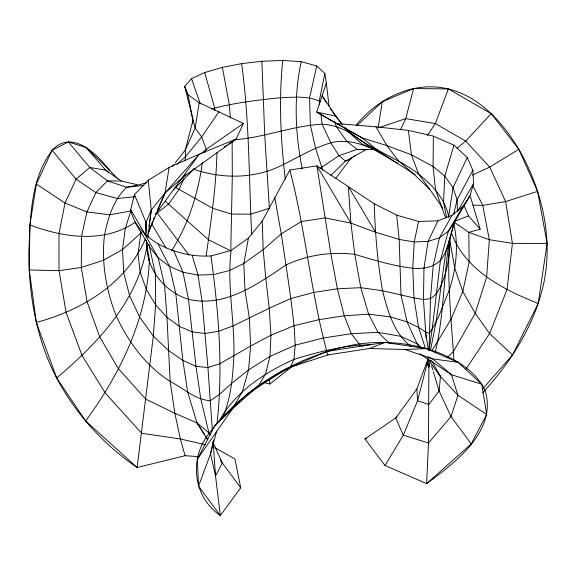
<?xml version="1.0" encoding="UTF-8"?>
<svg xmlns="http://www.w3.org/2000/svg" width="576" height="576" viewBox="0 0 576 576"><rect width="100%" height="100%" fill="white"/><g stroke="black" fill="none" stroke-linecap="round" stroke-linejoin="round"><path stroke-width="0.86" d="M428.89 364.334L428.479 442.994L426.622 483.624L384.984 465.502L364.961 438.934L397.181 416.966M429.048 350.172L430.488 298.627L433.188 265.687L439.502 237.73L451.973 215.287L462.989 206.294L470.124 195.552L473.573 183.485L472.874 170.258L467.266 157.565L453.974 145.195L433.368 136.13L408.384 130.399L375.955 126.821L336.535 123.545L316.706 112.097L326.333 83.023L324.85 73.476L316.75 65.966L301.162 61.661L282.708 60.458L261.893 61.272L241.646 63.641L222.379 67.378L204.703 72.526L191.527 78.624L184.673 86.4L195.149 128.088L201.658 136.937L206.302 149.299L204.797 152.539M433.368 136.13L433.044 166.45L435.521 189.67L445.622 217.886M199.339 456.66L185.076 455.71L137.131 467.518L85.63 420.97L56.686 377.942L36.324 322.445L29.268 269.993L29.873 224.935L36.396 184.018L52.078 150.228L68.378 141.97L86.105 147.514L107.834 168.358L118.094 179.114M155.772 214.063L199.303 154.145L165.046 192.953L151.286 210.046L146.002 222.314L145.555 235.188L130.73 209.628L134.446 194.623L148.241 180.238L169.135 167.407L199.303 154.145L236.167 139.075L243.425 123.43L199.174 102.694L187.963 94.651L184.673 86.4L187.769 94.759M216.958 152.654C216.086 187.258 210.96 221.551 206.194 255.78M449.77 237.715C446.63 278.698 451.39 319.687 453.938 360.562M282.708 60.458C278.705 100.022 280.634 139.838 285.3 179.251M56.686 377.942C97.258 343.742 136.958 302.011 146.65 247.81L146.851 245.254M451.973 215.287L437.89 220.86L418.586 221.443L396.691 215.165L374.314 203.81L316.901 165.852L289.814 170.042L262.224 221.148L248.45 238.097L231.134 250.445C226.764 285.602 234.886 320.738 233.87 355.99C232.733 377.518 230.969 399.816 221.659 419.58M449.338 239.71L449.194 241.495C443.376 278.525 443.916 316.534 435.082 353.045M430.783 360.108L432.49 362.146L440.453 376.553L439.114 390.982L451.044 416.599L471.226 443.966L426.622 483.624C454.702 463.032 496.541 431.798 485.518 391.745C477.346 372.218 457.834 360.569 439.042 352.908C412.74 342.806 383.803 340.193 355.997 344.354C298.354 355.241 243.238 387.202 208.188 434.65C188.741 459.943 193.738 497.462 220.306 515.542L240.703 487.822L235.001 459.036L214.819 447.61M216.979 423.562C223.409 367.819 218.534 311.357 210.982 255.96C192.542 256.968 174.218 252.662 158.018 243.835C145.31 235.966 133.481 224.957 130.73 209.628M149.033 258.113L149.335 261.691C146.434 320.112 119.736 374.544 85.63 420.97M455.083 220.19C450.454 233.597 449.561 248.875 440.453 260.316C433.202 267.682 422.611 269.071 412.754 268.265C392.954 265.889 373.802 260.071 354.773 254.347C331.301 251.546 307.418 254.866 285.977 264.989C257.659 284.076 224.633 308.03 188.467 299.275C165.276 292.183 146.534 269.827 146.974 245.174M147.946 237.269L151.286 210.046L148.241 180.238M202.363 162.338C198.288 193.385 188.539 223.855 171.785 250.438M301.162 61.661C293.666 97.078 295.178 133.546 302.213 168.89M184.903 160.848L185.501 156.622L185.342 149.94L192.917 120.355L187.963 94.651M148.889 226.433L149.141 224.705M149.515 222.12L151.286 210.046M384.984 465.502L403.286 435.211L417.571 400.759L427.003 364.162L427.651 359.762M429.084 350.086L432.079 329.854L440.453 260.316L448.366 231.206L462.989 206.294M482.443 389.16L512.546 354.931L538.193 303.458L547.092 243.432L537.588 191.354L518.803 149.292L491.206 113.659L448.358 88.92L413.604 88.56L382.291 101.7L357.566 125.086M192.391 123.84L192.917 120.355M199.174 102.694L195.149 128.088L185.342 149.94L175.147 163.015M378.137 127.966L382.291 101.7M169.135 167.407L165.046 192.953L148.442 232.546L152.741 221.256M248.45 238.097L243.814 263.462L244.994 290.333L249.386 318.19L250.618 346.046L248.573 369.871L242.395 391.543L232.603 408.578L197.381 459.18L198.533 486.158L220.306 515.542L215.539 475.913L213.185 442.303M430.488 350.258L436.198 321.242L445.802 252.115L454.385 222.329L470.124 195.552M324.85 73.476L319.313 100.793L319.73 104.256M418.586 221.443L414.23 241.934L412.754 268.265L413.986 297.922L418.615 327.427L425.506 348.732M213.581 439.999L210.535 453.787L198.533 486.158M316.75 65.966L309.542 98.006L310.378 124.985L315.583 148.212L322.826 170.474M453.672 214.38L457.114 199.786L472.874 170.258M427.003 364.162L428.861 366.991L430.063 362.318M413.604 88.56L405.713 118.606L400.572 129.679M427.241 363.29L427.716 361.562M453.974 145.195L444.787 176.09L443.563 201.874L446.63 217.642M141.048 232.229L138.002 253.886L140.206 272.261L146.333 289.526L155.614 304.855L166.975 317.326L179.41 326.405L192.204 331.891L205.164 333.461L218.614 331.25L233.114 325.894L269.251 308.261L290.83 298.512L313.834 292.421L337.378 288.778L360.814 287.683L382.543 290.736L413.986 297.922L423.482 299.57L430.488 298.627C439.15 293.472 441.95 283.169 445.27 274.313C448.466 262.282 450.425 249.79 449.654 237.326M427.903 356.659L432.619 358.884L451.49 374.724L457.942 395.287L451.044 416.599L428.479 442.994L403.286 435.211L395.705 417.982L416.88 388.958L427.759 359.669M448.358 88.92L435.37 123.602L427.464 135.382M153.367 219.643L154.303 217.217M216.677 431.071L210.535 453.787L215.539 475.913L222.278 463.176L212.933 441.958M183.91 178.51L179.143 189.18L168.732 203.962L157.205 213.034L189.036 255.139M157.421 209.938L165.046 192.953L186.379 174.341M467.266 157.565L453.038 187.625L448.582 217.174M437.89 220.86L428.076 241.416L423.972 268.25L423.482 299.57L426.096 338.011M145.411 238.918C126.425 283.414 81.475 310.457 36.324 322.445M197.381 459.18L214.855 425.52L246.089 395.172L258.473 385.819L290.304 367.272L328.01 354.91L369.41 348.509L405.065 349.524L426.298 348.61L458.222 362.354L481.745 384.228L486.691 414.418L471.226 443.966M457.877 210.902L473.573 183.485M218.981 421.632C234.605 391.975 264.233 372.888 293.954 359.366C318.773 351.792 344.311 345.017 370.418 344.786M431.885 350.806L450.986 319.37L462.802 291.478L469.13 261.994L468.828 232.337L454.241 222.278M155.714 214.049L159.026 208.886M465.89 369.202L489.593 333.605L506.974 289.685L512.438 243.374L505.62 201.564L489.722 167.105L465.674 141.098L435.37 123.602L405.713 118.606L378.972 127.678M454.385 222.329L448.366 231.206L439.502 237.73L428.076 241.416L414.23 241.934L399.175 239.436L375.53 232.229L350.906 223.106L325.116 217.894L301.262 221.58L281.246 233.878L263.182 249.61L243.814 263.462L229.486 270.511L213.761 274.565L198.043 275.083L183.01 272.254L169.538 266.386L158.227 257.947L149.926 247.298L135.101 222.509M218.995 111.722L201.658 136.937L185.501 156.622L177.048 164.261M335.556 178.56L350.165 159.35L352.325 157.73M141.588 232.51L122.508 249.523L103.392 260.28L81.288 267.473L59.026 270.67L29.268 269.993M172.462 166.457L174.074 164.39M180.151 180.583L182.995 177.156L236.167 139.075L228.031 144.461M482.688 392.825C511.214 361.764 534.816 324.706 543.78 283.046C552.996 238.918 542.513 192.47 521.136 153.374C503.345 121.55 474.768 90.036 436.198 87.026C405.079 84.679 375.494 101.642 356.112 125.078M491.206 113.659L465.674 141.098L456.934 148.349M173.39 189.943L194.861 168.185M330.854 175.277L345.47 161.114L365.911 149.738L367.682 149.508M446.882 357.782L453.355 351.598L475.222 313.258L486.641 277.049L489.326 239.695L482.774 205.38L472.802 185.587M214.855 425.52L232.603 408.578L258.473 385.819L265.601 373.882L269.964 356.443L270.965 335.232L269.251 308.261L265.817 278.626L263.182 249.61L262.224 221.148M320.155 168.329L338.983 155.664L357.214 149.4L374.047 149.587M200.851 153.943L206.302 149.299L243.425 123.43M264.607 382.694L269.82 384.005L292.766 366.084M353.765 156.658L355.205 155.578M246.089 395.172L282.6 370.843L290.304 367.272L293.954 359.366L295.214 345.175L294.084 325.706L290.83 298.512L285.977 264.989L281.246 233.878L274.831 197.748M224.33 146.909L226.548 145.44M135.202 222.228C104.062 243.634 63.216 237.6 29.873 224.935M518.803 149.292L489.722 167.105L472.363 175.068M282.6 370.843L326.491 351.504L385.02 342.446L426.298 348.61M364.961 438.934L366.61 438.228M454.342 221.45L468.504 215.842L480.161 229.162L468.828 232.337L489.326 239.695L512.438 243.374L547.092 243.432M369.41 348.509L385.02 342.446M350.165 159.35L345.47 161.114L338.983 155.664L330.782 142.812L322.106 124.186L320.861 113.789M537.588 191.354L505.62 201.564L482.774 205.38L473.004 205.157M211.298 108.922C233.863 102.946 257.162 100.08 280.354 97.733C293.767 97.25 308.333 95.566 320.724 101.729M210.982 255.96L231.134 250.445M139.205 184.709L146.815 182.743M233.906 139.817C263.851 137.722 292.176 125.842 322.106 124.186C336.866 124.949 350.208 131.623 361.404 140.976C378.18 152.971 396.756 162.05 413.611 173.93L415.21 174.614M143.539 185.45L126.698 187.243L107.402 180.878L89.755 167.479L68.378 141.97M134.935 196.733L117.18 198.511L95.875 192.578L76.097 179.165L52.078 150.228M421.661 348.098L417.089 343.807L400.486 336.262L378.058 332.359L351.331 333.691L323.122 338.054L295.214 345.175L269.964 356.443L248.573 369.871L231.912 383.141L219.737 394.085L210.341 400.759C195.026 399.614 183.305 388.166 170.158 381.42C145.858 365.998 128.614 342.252 116.489 316.512C106.15 290.7 101.246 262.814 104.501 235.073C108.101 217.714 113.443 199.793 126.698 187.243L138.362 184.932L121.399 181.044L107.402 180.878L95.875 192.578L86.904 211.903L81.497 236.7L81.288 267.473L87.12 301.903L99.727 336.874L118.181 368.41L145.706 399.103L174.852 413.28L196.992 422.914L208.973 432.986L210.643 435.082M365.911 149.738L357.214 149.4L346.738 141.3L336.391 126.554L334.512 121.543M458.222 362.354L432.619 358.884L405.065 349.524M341.906 123.826L335.88 116.165L316.706 112.097L362.21 137.952L378.353 150.761L396.022 162.425L397.735 162.922M205.546 444.708L180.382 438.984L141.667 433.253L105.206 392.983L82.001 355.378L66.089 312.444L59.026 270.67L59.004 233.734L65.002 203.069L76.097 179.165L89.755 167.479L105.689 170.129L121.399 181.044M381.298 153.144C365.299 145.116 349.121 138.319 330.782 142.812C314.1 147.686 299.153 156.665 283.68 164.333C255.586 179.143 222.43 179.273 192.859 168.984M481.745 384.228L451.49 374.724L419.796 353.707M363.046 346.162L359.863 344.988L351.331 333.691L344.246 315.763L337.378 288.778L330.768 253.296L316.901 165.852L350.906 223.106L354.773 254.347L360.814 287.683L368.618 314.179L378.058 332.359L390.024 343.807M368.705 146.822L362.376 144.346L347.933 131.486L344.65 127.31M36.396 184.018L65.002 203.069L86.904 211.903L109.62 214.798L130.846 211.01L125.338 228.283L122.508 249.523L123.732 272.794L129.643 295.819L139.81 317.318L153.331 336.038L168.307 350.345L182.851 360.382L195.998 366.329L207.929 367.56L220.032 363.629L250.618 346.046L270.965 335.232L294.084 325.706L319.054 319.658L344.246 315.763L368.618 314.179L390.06 316.814L407.066 321.854L418.615 327.427L425.513 331.862L429.235 333.353C438.466 320.522 442.951 304.74 449.222 290.326C456.221 268.798 458.842 245.758 453.751 223.517M538.193 303.458C503.28 289.634 464.393 269.892 451.152 232.063M175.176 187.207L212.63 208.303L231.566 214.092L250.733 214.171L269.388 208.26L264.722 135L261.893 61.272M336.535 123.545L362.21 137.952L386.87 145.606L411.451 154.822L433.044 166.45L444.787 176.09L453.038 187.625L457.114 199.786L457.438 211.666M469.073 196.301L470.578 197.158L480.161 229.162M486.691 414.418L457.942 395.287L440.453 376.553L427.471 358.366M344.75 127.872C366.156 148.291 395.489 156.132 418.622 174.031C432.122 184.896 444.47 198.036 448.488 215.417L448.704 217.116M165.326 201.262L208.454 239.738L230.774 250.87L232.308 176.58L232.135 141.818M108.41 172.411L105.689 170.129L86.105 147.514M512.546 354.931L489.593 333.605L475.222 313.258L462.802 291.478L454.874 268.625L449.568 239.17M442.836 208.238L429.674 189.187L413.611 173.93L398.297 160.56L386.87 145.606L375.955 126.821M410.99 346.507C393.746 333.05 387.77 310.975 382.543 290.736C377.568 262.015 375.041 232.942 374.314 203.81M396.691 215.165L399.175 239.436L400.997 294.746L407.066 321.854L417.089 343.807L420.516 347.882M109.454 170.446C97.654 154.627 73.469 130.068 53.568 148.716C30.175 177.228 30.406 217.973 28.8 253.022C28.951 300.391 38.282 348.811 63.245 389.642C81.864 420.538 107.374 447.163 137.131 467.518L153.331 336.038L155.614 304.855L155.542 274.55L149.047 244.879M332.798 112.09L342.144 124.43M330.228 108.698L331.769 110.736M220.846 460.901L240.703 487.822M429.674 189.187L418.622 174.031L411.451 154.822L408.384 130.399M417.089 343.807L419.17 346.723M335.88 116.165L322.164 95.76L326.563 102.996M158.018 243.835L169.538 266.386L175.817 293.868L182.851 360.382L187.661 392.018L196.992 422.914L204.739 434.599M206.194 436.795L207.166 438.257M196.992 422.914L207.49 439.625M107.834 168.358L108.778 169.877M375.53 232.229L348.314 186.379L350.906 223.106M151.855 224.143L166.003 247.982M220.5 460.109L222.278 463.176M437.825 371.995L440.453 376.553M144.9 234.331L158.227 257.947L164.606 285.502L166.975 317.326L170.158 381.42L174.852 413.28L180.382 438.984L185.076 455.71M326.491 351.504L328.01 354.91M463.853 205.135L468.504 215.842M173.822 251.028L183.01 272.254L188.467 299.275L195.998 366.329L200.794 399.103L208.973 432.986M134.446 194.623L146.002 222.314L147.211 236.628M191.527 78.624L200.34 103.889M326.93 351.749C310.651 292.046 305.618 229.896 289.814 170.042M431.525 365.746L432.792 369.958M433.296 371.635L439.114 390.982L428.767 404.518L417.571 400.759L416.88 388.958M192.197 255.478L198.043 275.083L202.09 301.421L207.929 367.56L212.393 430.812M204.703 72.526L214.625 107.899L214.848 110.527M268.999 379.656L269.82 384.005M222.379 67.378L229.327 104.753L230.378 117.986M425.513 331.862L428.443 350.194M146.311 240.487L149.335 261.691M326.333 83.023L329.098 106.474M241.646 63.641C249.437 120.312 248.861 177.595 251.676 234.612M428.026 358.207L428.861 366.991M148.723 254.527L148.874 256.32M146.002 222.314L146.182 229.342M146.47 240.775L146.65 247.81"/></g></svg>
